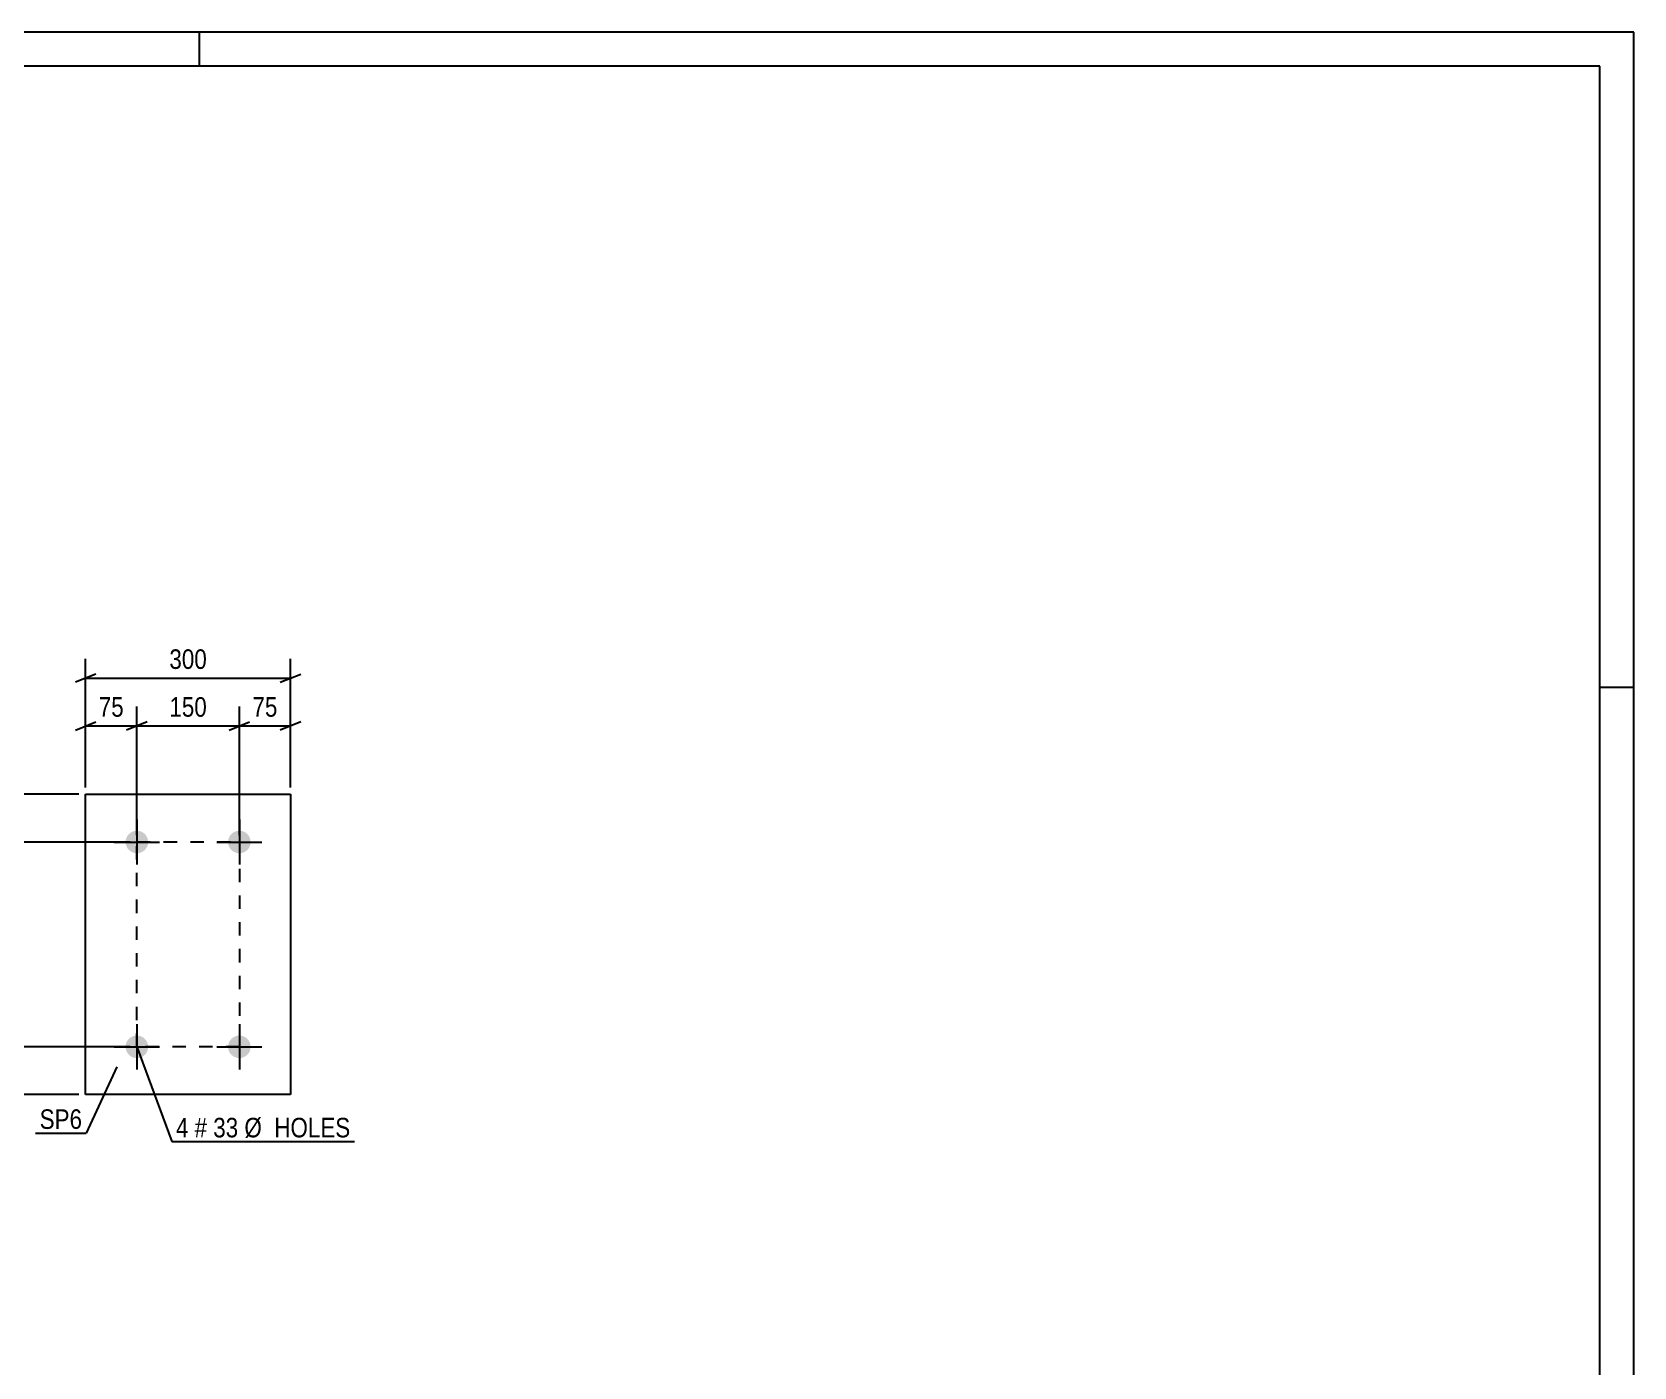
# Model space of a CAD drawing. Header units: millimetres. Extents: x 0 to 1189, y 0 to 841.
# Drawn here: x 954.5 to 1189, y 645.5 to 841 of the extents above; entities that cross this region are included whole.
import ezdxf

# ---------------------------------------------------------------- set-up
doc = ezdxf.new("R2010")
doc.units = ezdxf.units.MM
doc.linetypes.add('DXK_LINE_DOT2', pattern=[3.9198, 1.9599, -1.9599])
doc.styles.add('Arial Narrow', font='ARIALN.TTF', dxfattribs={"height": 0.2})

# ---------------------------------------------------------------- blocks, each defined once
blk = doc.blocks.new('Unknown-348435271-1132')
at = {"color": 5, "linetype": 'Continuous'}
for p, q in [((1189, 841), (0, 841)), ((979, 836), (979, 841)), ((1189, 0), (1189, 841)), ((1184, 836), (5, 836)), ((1184, 5), (1184, 836)), ((1189, 745), (1184, 745))]:
    blk.add_line(p, q, dxfattribs=at)
blk = doc.blocks.new('Part-348435271-19282 - 19281')
at = {"color": 2, "linetype": 'Continuous'}
for p, q in [((962.34, 685.37), (962.34, 729.37)), ((962.34, 729.37), (992.34, 729.37)), ((992.34, 729.37), (992.34, 685.37)), ((992.34, 685.37), (962.34, 685.37))]:
    blk.add_line(p, q, dxfattribs=at)
blk = doc.blocks.new('Bolt-348435271-19283 - 19281')
at = {"linetype": 'Continuous'}
for points in [[(969.84, 724.02, -1), (969.84, 720.72, -1)], [(984.84, 724.02, -1), (984.84, 720.72, -1)], [(969.84, 694.02, -1), (969.84, 690.72, -1)], [(984.84, 694.02, -1), (984.84, 690.72, -1)]]:
    blk.add_hatch(color=1, dxfattribs=at).paths.add_polyline_path(points)
at = {"color": 1, "linetype": 'Continuous'}
for p, q in [((969.84, 725.67), (969.84, 719.07)), ((984.84, 725.67), (984.84, 719.07)), ((966.54, 722.37), (973.14, 722.37)), ((981.54, 722.37), (988.14, 722.37)), ((969.84, 695.67), (969.84, 689.07)), ((984.84, 695.67), (984.84, 689.07)), ((966.54, 692.37), (973.14, 692.37)), ((981.54, 692.37), (988.14, 692.37))]:
    blk.add_line(p, q, dxfattribs=at)
blk = doc.blocks.new('Rectangle-348435271-21634 - 19281')
at = {"color": 1, "linetype": 'DXK_LINE_DOT2'}
blk.add_lwpolyline([(969.84, 722.38), (984.84, 722.38), (984.84, 692.37), (969.84, 692.37), (969.84, 722.38)], close=True, dxfattribs=at)
blk = doc.blocks.new('StraightDimension-348435271-19661 - 19281')
at = {"color": 7, "linetype": 'Continuous'}
for p, q in [((968.84, 722.37), (943.49, 722.37)), ((946.94, 720.87), (945.74, 723.87)), ((946.34, 692.37), (946.34, 722.37)), ((968.84, 692.37), (943.49, 692.37)), ((945.74, 693.87), (946.94, 690.87))]:
    blk.add_line(p, q, dxfattribs=at)
at = {"color": 0}
blk.add_wipeout([(945.59, 710.72), (941.39, 710.72), (941.39, 704.03), (945.59, 704.03)], dxfattribs=at)
at = {"color": 3, "style": 'Arial Narrow'}
blk.add_text('300', height=2.863, rotation=90.0002, dxfattribs=at).set_placement((944.99, 704.63))
blk = doc.blocks.new('StraightDimension-348435271-19660 - 19281')
at = {"color": 7, "linetype": 'Continuous'}
for p, q in [((961.34, 729.37), (943.49, 729.37)), ((945.74, 730.87), (946.94, 727.87)), ((946.34, 722.37), (946.34, 729.37)), ((968.84, 722.37), (943.49, 722.37)), ((946.94, 720.87), (945.74, 723.87))]:
    blk.add_line(p, q, dxfattribs=at)
at = {"color": 0}
blk.add_wipeout([(945.59, 728.3), (941.39, 728.3), (941.39, 723.45), (945.59, 723.45)], dxfattribs=at)
at = {"color": 3, "style": 'Arial Narrow'}
blk.add_text('70', height=2.863, rotation=90.0002, dxfattribs=at).set_placement((944.99, 724.05))
blk = doc.blocks.new('StraightDimension-348435271-19662 - 19281')
at = {"color": 7, "linetype": 'Continuous'}
for p, q in [((968.84, 692.37), (943.49, 692.37)), ((945.74, 693.87), (946.94, 690.87)), ((946.34, 685.37), (946.34, 692.37)), ((961.34, 685.37), (943.49, 685.37)), ((946.94, 683.87), (945.74, 686.87))]:
    blk.add_line(p, q, dxfattribs=at)
at = {"color": 0}
blk.add_wipeout([(945.59, 691.3), (941.39, 691.3), (941.39, 686.45), (945.59, 686.45)], dxfattribs=at)
at = {"color": 3, "style": 'Arial Narrow'}
blk.add_text('70', height=2.863, rotation=90.0002, dxfattribs=at).set_placement((944.99, 687.05))
blk = doc.blocks.new('StraightDimension-348435271-19672 - 19281')
at = {"color": 7, "linetype": 'Continuous'}
for p, q in [((961.34, 729.37), (936.49, 729.37)), ((939.94, 727.87), (938.74, 730.87)), ((939.34, 685.37), (939.34, 729.37)), ((961.34, 685.37), (936.49, 685.37)), ((938.74, 686.87), (939.94, 683.87))]:
    blk.add_line(p, q, dxfattribs=at)
at = {"color": 0}
blk.add_wipeout([(938.59, 710.72), (934.39, 710.72), (934.39, 704.03), (938.59, 704.03)], dxfattribs=at)
at = {"color": 3, "style": 'Arial Narrow'}
blk.add_text('440', height=2.863, rotation=90.0002, dxfattribs=at).set_placement((937.99, 704.63))
blk = doc.blocks.new('StraightDimension-348435271-19676 - 19281')
at = {"color": 7, "linetype": 'Continuous'}
for p, q in [((984.84, 723.37), (984.84, 742.22)), ((992.34, 730.37), (992.34, 742.22)), ((983.34, 738.77), (986.34, 739.97)), ((984.84, 739.37), (992.34, 739.37)), ((993.84, 739.97), (990.84, 738.77))]:
    blk.add_line(p, q, dxfattribs=at)
at = {"color": 0}
blk.add_wipeout([(991.02, 740.12), (991.02, 744.32), (986.16, 744.32), (986.16, 740.12)], dxfattribs=at)
at = {"color": 3, "style": 'Arial Narrow'}
blk.add_text('75', height=2.863, dxfattribs=at).set_placement((986.76, 740.72))
blk = doc.blocks.new('StraightDimension-348435271-19677 - 19281')
at = {"color": 7, "linetype": 'Continuous'}
for p, q in [((969.84, 723.37), (969.84, 742.22)), ((984.84, 723.37), (984.84, 742.22)), ((971.34, 739.97), (968.34, 738.77)), ((969.84, 739.37), (984.84, 739.37)), ((983.34, 738.77), (986.34, 739.97))]:
    blk.add_line(p, q, dxfattribs=at)
at = {"color": 0}
blk.add_wipeout([(980.68, 740.12), (980.68, 744.32), (974, 744.32), (974, 740.12)], dxfattribs=at)
at = {"color": 3, "style": 'Arial Narrow'}
blk.add_text('150', height=2.863, dxfattribs=at).set_placement((974.6, 740.72))
blk = doc.blocks.new('StraightDimension-348435271-19678 - 19281')
at = {"color": 7, "linetype": 'Continuous'}
for p, q in [((962.34, 730.37), (962.34, 742.22)), ((969.84, 723.37), (969.84, 742.22)), ((960.84, 738.77), (963.84, 739.97)), ((962.34, 739.37), (969.84, 739.37)), ((971.34, 739.97), (968.34, 738.77))]:
    blk.add_line(p, q, dxfattribs=at)
at = {"color": 0}
blk.add_wipeout([(968.52, 740.12), (968.52, 744.32), (963.66, 744.32), (963.66, 740.12)], dxfattribs=at)
at = {"color": 3, "style": 'Arial Narrow'}
blk.add_text('75', height=2.863, dxfattribs=at).set_placement((964.26, 740.72))
blk = doc.blocks.new('StraightDimension-348435271-19688 - 19281')
at = {"color": 7, "linetype": 'Continuous'}
for p, q in [((962.34, 730.37), (962.34, 749.22)), ((992.34, 730.37), (992.34, 749.22)), ((963.84, 746.97), (960.84, 745.77)), ((962.34, 746.37), (992.34, 746.37)), ((990.84, 745.77), (993.84, 746.97))]:
    blk.add_line(p, q, dxfattribs=at)
at = {"color": 0}
blk.add_wipeout([(980.68, 747.12), (980.68, 751.32), (974, 751.32), (974, 747.12)], dxfattribs=at)
at = {"color": 3, "style": 'Arial Narrow'}
blk.add_text('300', height=2.863, dxfattribs=at).set_placement((974.6, 747.72))
blk = doc.blocks.new('Mark-348435271-20011 - 19281')
at = {"color": 0}
blk.add_wipeout([(961.82, 680.35), (961.82, 683.35), (955.61, 683.35), (955.61, 680.35)], dxfattribs=at)
blk.add_wipeout([(961.82, 680.35), (961.82, 683.35), (955.61, 683.35), (955.61, 680.35)], dxfattribs=at)
at = {"color": 30, "linetype": 'Continuous'}
for p in [(966.93, 689.42), (955.01, 679.75)]:
    blk.add_line(p, (962.42, 679.75), dxfattribs=at)
at = {"color": 3, "style": 'Arial Narrow'}
blk.add_text('SP6', height=2.863, dxfattribs=at).set_placement((955.61, 680.35))
blk = doc.blocks.new('Mark-348435271-20014 - 19281')
at = {"color": 0}
blk.add_wipeout([(977.39, 679.11), (977.39, 682.11), (975.57, 682.11), (975.57, 679.11)], dxfattribs=at)
blk.add_wipeout([(977.39, 679.11), (977.39, 682.11), (975.57, 682.11), (975.57, 679.11)], dxfattribs=at)
at = {"color": 7, "linetype": 'Continuous'}
blk.add_line((969.84, 692.37), (974.97, 678.51), dxfattribs=at)
at = {"color": 0}
blk.add_wipeout([(980.12, 679.11), (980.12, 682.11), (978.29, 682.11), (978.29, 679.11)], dxfattribs=at)
blk.add_wipeout([(980.12, 679.11), (980.12, 682.11), (978.29, 682.11), (978.29, 679.11)], dxfattribs=at)
at = {"color": 3, "style": 'Arial Narrow'}
blk.add_text('4', height=2.86, dxfattribs=at).set_placement((975.57, 679.11))
at = {"color": 0}
blk.add_wipeout([(984.68, 679.11), (984.68, 682.11), (981.02, 682.11), (981.02, 679.11)], dxfattribs=at)
blk.add_wipeout([(984.68, 679.11), (984.68, 682.11), (981.02, 682.11), (981.02, 679.11)], dxfattribs=at)
at = {"color": 3, "style": 'Arial Narrow'}
blk.add_text('#', height=2.86, dxfattribs=at).set_placement((978.29, 679.11))
at = {"color": 0}
blk.add_wipeout([(1001.11, 679.11), (1001.11, 682.11), (985.58, 682.11), (985.58, 679.11)], dxfattribs=at)
blk.add_wipeout([(1001.11, 679.11), (1001.11, 682.11), (985.58, 682.11), (985.58, 679.11)], dxfattribs=at)
at = {"color": 7, "linetype": 'Continuous'}
blk.add_line((974.97, 678.51), (1001.71, 678.51), dxfattribs=at)
at = {"color": 3, "style": 'Arial Narrow'}
for s, p in [('33', (981.02, 679.11)), ('Ø  HOLES', (985.58, 679.11))]:
    blk.add_text(s, height=2.863, dxfattribs=at).set_placement(p)

msp = doc.modelspace()

# ---------------------------------------------------------------- block references
for name in ['Unknown-348435271-1132', 'Part-348435271-19282 - 19281', 'Bolt-348435271-19283 - 19281', 'Rectangle-348435271-21634 - 19281']:
    msp.add_blockref(name, (0, 0))

# ---------------------------------------------------------------- next in the draw order: block references
for name in ['StraightDimension-348435271-19676 - 19281', 'StraightDimension-348435271-19661 - 19281']:
    msp.add_blockref(name, (0, 0))

# ---------------------------------------------------------------- next in the draw order: block references
for name in ['StraightDimension-348435271-19660 - 19281', 'StraightDimension-348435271-19662 - 19281']:
    msp.add_blockref(name, (0, 0))

# ---------------------------------------------------------------- next in the draw order: block references
for name in ['StraightDimension-348435271-19677 - 19281', 'StraightDimension-348435271-19672 - 19281', 'Mark-348435271-20014 - 19281']:
    msp.add_blockref(name, (0, 0))

# ---------------------------------------------------------------- next in the draw order: block references
for name in ['StraightDimension-348435271-19678 - 19281', 'Mark-348435271-20011 - 19281']:
    msp.add_blockref(name, (0, 0))

# ---------------------------------------------------------------- next in the draw order: block references
msp.add_blockref('StraightDimension-348435271-19688 - 19281', (0, 0))

doc.saveas('drawing.dxf')
